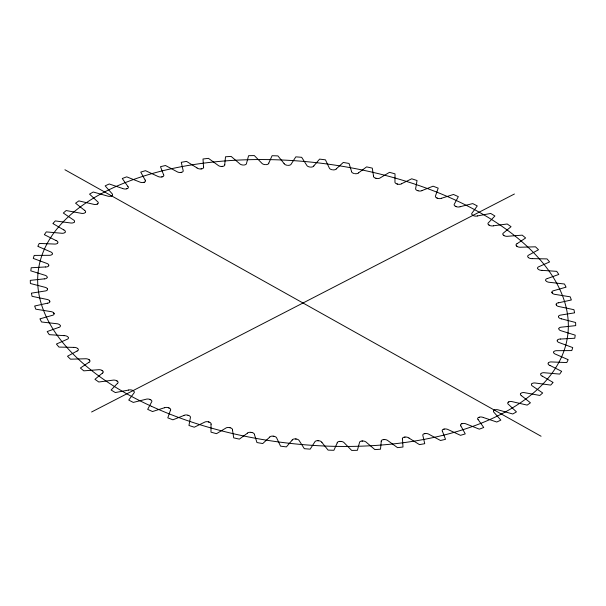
<?xml version="1.0" encoding="UTF-8"?>
<svg xmlns="http://www.w3.org/2000/svg" width="606" height="606" viewBox="0 0 606 606"><rect width="100%" height="100%" fill="white"/><g stroke="black" fill="none" stroke-linecap="round" stroke-linejoin="round"><path stroke-width="0.91" d="M232.462 429.866L233.704 437.865A274.094 144.842 6.8 0 0 239.385 439.115L247.468 433.161M373.538 176.134L372.296 168.135A274.094 144.842 6.8 0 0 366.615 166.885L358.532 172.839M211.032 424.238L210.979 432.161A274.094 144.842 6.8 0 0 216.516 433.661L225.659 428.2A3.704 1.954 6.8 0 1 229.507 427.563M268.746 163.15L272.086 155.712A274.094 144.842 6.8 0 1 277.912 155.893L284.138 163.62M337.254 442.85L333.914 450.288A274.094 144.842 6.8 0 1 328.088 450.106L321.862 442.38M170.43 410.277L167.801 417.852A274.094 144.842 6.8 0 0 172.915 419.814L183.951 415.451M313.802 165.915L319.604 159.113A274.094 144.842 6.8 0 1 325.445 159.84L329.232 167.824A3.704 1.954 6.8 0 0 332.133 169.771M292.198 440.085L286.396 446.887A274.094 144.842 6.8 0 1 280.555 446.16L276.768 438.176A3.704 1.954 6.8 0 0 273.867 436.229M336.292 168.862L343.261 162.461A274.094 144.842 6.8 0 1 349.048 163.453L351.571 171.483M269.708 437.138L262.739 443.539A274.094 144.842 6.8 0 1 256.952 442.547L254.429 434.517M117.435 383.386L111.11 390.014A274.094 144.842 6.8 0 0 115.314 392.552L128.548 390.082M102.422 373.099L94.953 379.311A274.094 144.842 6.8 0 0 98.786 382L112.557 380.212A3.704 1.954 6.8 0 1 116.837 380.795M97.611 203.737L97.187 204.002M508.389 402.263L508.813 401.998M401.573 183.724L411.701 178.793A274.094 144.842 6.8 0 1 417.042 180.527L415.693 188.307A3.704 1.954 6.8 0 0 417.269 190.549M88.938 362.282L80.378 368.024A274.094 144.842 6.8 0 0 83.81 370.849L98.013 369.751A3.704 1.954 6.8 0 1 102.24 370.531M517.062 243.718L525.622 237.976A274.094 144.842 6.8 0 0 522.19 235.151L507.987 236.249A3.704 1.954 6.8 0 1 503.798 235.499M111.724 195.7L111.299 195.92M494.276 410.3L494.746 410.057M91.582 411.997L514.418 194.003M422.049 190.549L433.085 186.186A274.094 144.842 6.8 0 1 438.199 188.148L435.57 195.723A3.704 1.954 6.8 0 0 436.85 198.026M77.083 351.01L67.501 356.245A274.094 144.842 6.8 0 0 70.508 359.184L85.029 358.782A3.704 1.954 6.8 0 1 89.135 359.714M127.245 188.504L126.783 188.693M478.702 417.519L479.217 417.307M441.615 198.23L453.477 194.473A274.094 144.842 6.8 0 1 458.325 196.639L454.432 203.957A3.704 1.954 6.8 0 0 455.348 206.275M164.385 407.77L152.523 411.527A274.094 144.842 6.8 0 1 147.675 409.361L151.568 402.043A3.704 1.954 6.8 0 0 150.705 399.748M144.205 182.133L143.652 182.315M461.795 423.867L462.348 423.685M460.136 206.707L472.725 203.586A274.094 144.842 6.8 0 1 477.27 205.942L472.142 212.941A3.704 1.954 6.8 0 0 472.642 215.244M58.608 327.46L47.2 331.558A274.094 144.842 6.8 0 0 49.291 334.656L64.13 335.656M547.392 278.54L558.8 274.442A274.094 144.842 6.8 0 0 556.709 271.344L541.87 270.344M162.272 176.717L161.734 176.861M443.675 429.298L444.266 429.139M477.452 215.918L490.686 213.448A274.094 144.842 6.8 0 1 494.89 215.986L488.565 222.614A3.704 1.954 6.8 0 0 488.739 224.924M181.52 172.233L180.891 172.362M424.48 433.767L425.109 433.638M493.443 225.788L507.214 224A274.094 144.842 6.8 0 1 511.047 226.689L503.578 232.901A3.704 1.954 6.8 0 0 503.374 235.181M47.556 303.174L34.671 306.007A274.094 144.842 6.8 0 0 35.777 309.174L50.48 311.537A3.704 1.954 6.8 0 1 53.979 313.166M558.444 302.826L571.329 299.993A274.094 144.842 6.8 0 0 570.223 296.826L555.52 294.463A3.704 1.954 6.8 0 1 552.036 292.865M201.563 168.771L201.048 168.847M404.369 437.237L405.02 437.146M222.516 166.309L221.841 166.37M383.484 439.691L384.159 439.63M44.268 278.874L30.3 280.366A274.094 144.842 6.8 0 0 30.391 283.502L44.511 287.161A3.704 1.954 6.8 0 1 47.526 289.054M361.987 441.1L362.676 441.07M532.295 258.618L547.029 258.913A274.094 144.842 6.8 0 1 549.589 261.943L539.052 266.625A3.704 1.954 6.8 0 0 537.719 268.67M73.705 347.382L58.971 347.086A274.094 144.842 6.8 0 1 56.411 344.056L66.948 339.375A3.704 1.954 6.8 0 0 68.281 337.33M45.579 266.958L31.224 267.754A274.094 144.842 6.8 0 0 30.8 270.837L44.473 275.101A3.704 1.954 6.8 0 1 47.2 277.109M560.421 339.042L574.776 338.246A274.094 144.842 6.8 0 0 575.2 335.163L561.527 330.899A3.704 1.954 6.8 0 1 558.793 328.922M340.042 441.456L340.739 441.463M317.809 440.767L318.521 440.804M295.47 439.024L296.175 439.092M273.185 436.244L273.889 436.35M251.126 432.449L251.823 432.586M561.489 318.839L575.609 322.498A274.094 144.842 6.8 0 1 575.7 325.634L561.732 327.126A3.704 1.954 6.8 0 0 558.815 328.566M229.469 427.677L230.144 427.844M376.334 178.278L375.856 178.156M397.574 184.035L397.044 183.876M208.366 421.95L209.025 422.147M418.019 190.685L417.382 190.458M187.981 415.315L188.617 415.542M122.67 188.504L109.231 183.974A274.094 144.842 6.8 0 0 105.156 185.875L111.898 193.511A3.704 1.954 6.8 0 1 111.898 195.783M483.33 417.496L496.768 422.026A274.094 144.842 6.8 0 0 500.844 420.125L494.102 412.489A3.704 1.954 6.8 0 1 494.102 410.217M437.524 198.17L436.926 197.92M168.476 407.83L169.074 408.08M549.93 365.426L561.626 371.311A274.094 144.842 6.8 0 1 559.709 374.099L544.862 372.796A3.704 1.954 6.8 0 0 541.037 373.523M56.07 240.574L44.374 234.689A274.094 144.842 6.8 0 1 46.291 231.901L61.138 233.204A3.704 1.954 6.8 0 0 64.963 232.477M456.007 206.457L455.439 206.176M149.993 399.543L150.561 399.824M542.249 376.099L553.104 382.439A274.094 144.842 6.8 0 1 550.71 385.083L535.924 383.098A3.704 1.954 6.8 0 0 531.947 383.636M63.751 229.901L52.896 223.561A274.094 144.842 6.8 0 1 55.29 220.917L70.076 222.902A3.704 1.954 6.8 0 0 74.053 222.364M473.331 215.471L472.801 215.175M132.669 390.529L133.199 390.825M64.925 169.756L541.075 436.244M489.3 225.129L488.913 224.871M116.647 380.841L117.132 381.159M521.493 395.703L530.432 402.801A274.094 144.842 6.8 0 1 527.144 405.103L512.82 401.801A3.704 1.954 6.8 0 0 508.654 401.907M84.507 210.297L75.568 203.199A274.094 144.842 6.8 0 1 78.856 200.897L93.18 204.199A3.704 1.954 6.8 0 0 97.346 204.093M197.011 167.915L186.55 161.393A274.094 144.842 6.8 0 0 181.277 162.31L183.088 170.331A3.704 1.954 6.8 0 1 181.633 172.339M408.989 438.085L419.45 444.607A274.094 144.842 6.8 0 0 424.723 443.69L422.912 435.669A3.704 1.954 6.8 0 1 424.367 433.661M503.912 235.401L503.556 235.136M102.043 370.561L102.482 370.902M516.994 246.195L516.638 245.877M88.968 359.775L89.362 360.123M478.172 419.663L483.732 427.488A274.094 144.842 6.8 0 1 479.308 429.154L466.476 424.071A3.704 1.954 6.8 0 0 462.181 423.594M127.828 186.337L122.268 178.512A274.094 144.842 6.8 0 1 126.692 176.846L139.524 181.929A3.704 1.954 6.8 0 0 143.819 182.406M460.908 425.95L465.249 433.896A274.094 144.842 6.8 0 1 460.507 435.328L448.372 429.715A3.704 1.954 6.8 0 0 444.107 429.048M145.092 180.05L140.751 172.104A274.094 144.842 6.8 0 1 145.493 170.672L157.628 176.285A3.704 1.954 6.8 0 0 161.893 176.952M442.441 431.298L445.524 439.312A274.094 144.842 6.8 0 1 440.501 440.486L429.162 434.404A3.704 1.954 6.8 0 0 424.965 433.54M163.559 174.702L160.476 166.688A274.094 144.842 6.8 0 1 165.499 165.514L176.838 171.596A3.704 1.954 6.8 0 0 181.035 172.46M552.233 292.849L552.074 292.463M53.767 313.15L53.926 313.537M556.414 304.886L556.323 304.538M49.571 301.076L49.677 301.462M402.475 439.032L402.99 447.001A274.094 144.842 6.8 0 1 397.521 447.645L388.014 440.744A3.704 1.954 6.8 0 0 384.106 439.509M203.525 166.968L203.01 158.999A274.094 144.842 6.8 0 1 208.479 158.355L217.986 165.256A3.704 1.954 6.8 0 0 221.894 166.491M47.306 289.017L47.351 289.403M381.272 441.365L380.492 449.213A274.094 144.842 6.8 0 1 374.864 449.584L366.388 442.35A3.704 1.954 6.8 0 0 362.585 440.956M224.728 164.635L225.508 156.787A274.094 144.842 6.8 0 1 231.136 156.416L239.612 163.65A3.704 1.954 6.8 0 0 243.415 165.044M128.51 390.052A3.704 1.954 6.8 0 1 132.797 390.446M133.358 390.756A3.704 1.954 6.8 0 1 133.918 393.082L128.73 400.058A274.094 144.842 6.8 0 0 133.275 402.414L145.864 399.293A3.704 1.954 6.8 0 1 150.152 399.483M169.203 407.997A3.704 1.954 6.8 0 1 170.498 410.292M164.393 407.77A3.704 1.954 6.8 0 1 168.627 407.762M183.898 415.428A3.704 1.954 6.8 0 1 188.057 415.216M188.731 415.451A3.704 1.954 6.8 0 1 190.367 417.708L188.958 425.473A274.094 144.842 6.8 0 0 194.299 427.207L204.427 422.276A3.704 1.954 6.8 0 1 208.487 421.859M209.123 422.049A3.704 1.954 6.8 0 1 211.1 424.253M230.227 427.738A3.704 1.954 6.8 0 1 232.53 429.874M247.407 433.138A3.704 1.954 6.8 0 1 251.149 432.343M251.884 432.479A3.704 1.954 6.8 0 1 254.497 434.525M269.647 437.115A3.704 1.954 6.8 0 1 273.192 436.131M292.137 440.07A3.704 1.954 6.8 0 1 295.455 438.903M296.137 438.971A3.704 1.954 6.8 0 1 299.303 440.797L304.326 448.69A274.094 144.842 6.8 0 0 310.181 449.144L314.772 441.994A3.704 1.954 6.8 0 1 317.779 440.645M318.529 440.691A3.704 1.954 6.8 0 1 321.93 442.372M337.194 442.842A3.704 1.954 6.8 0 1 339.989 441.342M340.663 441.35A3.704 1.954 6.8 0 1 344.284 442.888L351.662 450.409A274.094 144.842 6.8 0 0 357.411 450.311L359.479 442.638A3.704 1.954 6.8 0 1 361.918 440.986M381.204 441.357A3.704 1.954 6.8 0 1 383.401 439.577M402.407 439.032A3.704 1.954 6.8 0 1 404.263 437.131M404.952 437.032A3.704 1.954 6.8 0 1 409.042 438.07M442.38 431.305A3.704 1.954 6.8 0 1 443.539 429.2M460.848 425.957A3.704 1.954 6.8 0 1 461.643 423.776M478.111 419.678A3.704 1.954 6.8 0 1 478.543 417.436M479.035 417.223A3.704 1.954 6.8 0 1 483.323 417.489M494.557 409.982A3.704 1.954 6.8 0 1 498.806 410.05L512.752 413.989A274.094 144.842 6.8 0 0 516.448 411.875L508.578 404.482A3.704 1.954 6.8 0 1 508.207 402.187M521.448 395.726A3.704 1.954 6.8 0 1 520.751 393.408M521.115 393.127A3.704 1.954 6.8 0 1 525.205 392.786L539.832 395.445A274.094 144.842 6.8 0 0 542.681 392.961L532.742 386.219A3.704 1.954 6.8 0 1 531.644 383.931M542.203 376.129A3.704 1.954 6.8 0 1 540.787 373.841M549.892 365.456A3.704 1.954 6.8 0 1 548.127 363.214M548.324 362.88A3.704 1.954 6.8 0 1 551.945 361.964L566.754 362.57A274.094 144.842 6.8 0 0 568.178 359.661L555.725 354.275A3.704 1.954 6.8 0 1 553.596 352.131M553.74 351.783A3.704 1.954 6.8 0 1 557.141 350.685L571.791 350.586A274.094 144.842 6.8 0 0 572.715 347.579L559.603 342.738A3.704 1.954 6.8 0 1 557.164 340.67M557.24 340.314A3.704 1.954 6.8 0 1 560.406 339.042M561.474 318.877A3.704 1.954 6.8 0 1 558.482 316.983M558.437 316.612A3.704 1.954 6.8 0 1 561.05 315.022L574.549 312.847A274.094 144.842 6.8 0 0 573.943 309.689L559.482 306.666A3.704 1.954 6.8 0 1 556.217 304.932M556.111 304.523A3.704 1.954 6.8 0 1 558.414 302.795M551.877 292.501A3.704 1.954 6.8 0 1 553.854 290.638L566.065 287.153A274.094 144.842 6.8 0 0 564.459 284.009L549.634 282.328A3.704 1.954 6.8 0 1 545.953 280.881M545.711 280.48A3.704 1.954 6.8 0 1 547.354 278.502M541.885 270.382A3.704 1.954 6.8 0 1 538.022 269.056M532.31 258.648A3.704 1.954 6.8 0 1 528.296 257.497M527.97 257.149A3.704 1.954 6.8 0 1 528.902 254.997L538.499 249.755A274.094 144.842 6.8 0 0 535.492 246.816L520.971 247.218A3.704 1.954 6.8 0 1 516.865 246.286M516.448 245.915A3.704 1.954 6.8 0 1 517.009 243.695M493.481 225.826A3.704 1.954 6.8 0 1 489.209 225.235M477.49 215.948A3.704 1.954 6.8 0 1 473.203 215.554M460.174 206.737A3.704 1.954 6.8 0 1 455.901 206.54M441.668 198.253A3.704 1.954 6.8 0 1 437.434 198.26M422.102 190.572A3.704 1.954 6.8 0 1 417.943 190.784M401.627 183.747A3.704 1.954 6.8 0 1 397.574 184.156M396.945 183.966A3.704 1.954 6.8 0 1 394.96 181.77L395.021 173.839A274.094 144.842 6.8 0 0 389.484 172.339L380.341 177.8A3.704 1.954 6.8 0 1 376.493 178.437M375.773 178.262A3.704 1.954 6.8 0 1 373.47 176.126M358.593 172.861A3.704 1.954 6.8 0 1 354.851 173.657M354.116 173.521A3.704 1.954 6.8 0 1 351.503 171.475M336.353 168.885A3.704 1.954 6.8 0 1 332.808 169.869M313.863 165.93A3.704 1.954 6.8 0 1 310.545 167.097M309.863 167.029A3.704 1.954 6.8 0 1 306.697 165.203L301.674 157.31A274.094 144.842 6.8 0 0 295.819 156.856L291.228 164.006A3.704 1.954 6.8 0 1 288.221 165.355M287.471 165.309A3.704 1.954 6.8 0 1 284.07 163.628M268.806 163.158A3.704 1.954 6.8 0 1 266.011 164.658M265.337 164.65A3.704 1.954 6.8 0 1 261.716 163.112L254.338 155.59A274.094 144.842 6.8 0 0 248.589 155.689L246.521 163.362A3.704 1.954 6.8 0 1 244.082 165.014M224.796 164.643A3.704 1.954 6.8 0 1 222.599 166.423M203.593 166.968A3.704 1.954 6.8 0 1 201.737 168.869M201.048 168.968A3.704 1.954 6.8 0 1 196.958 167.93M163.62 174.695A3.704 1.954 6.8 0 1 162.461 176.8M145.152 180.043A3.704 1.954 6.8 0 1 144.357 182.224M127.889 186.322A3.704 1.954 6.8 0 1 127.457 188.564M126.965 188.777A3.704 1.954 6.8 0 1 122.677 188.511M111.443 196.018A3.704 1.954 6.8 0 1 107.194 195.95L93.248 192.011A274.094 144.842 6.8 0 0 89.552 194.125L97.422 201.518A3.704 1.954 6.8 0 1 97.793 203.813M84.552 210.274A3.704 1.954 6.8 0 1 85.249 212.592M84.885 212.873A3.704 1.954 6.8 0 1 80.795 213.214L66.168 210.555A274.094 144.842 6.8 0 0 63.319 213.039L73.258 219.781A3.704 1.954 6.8 0 1 74.356 222.069M63.797 229.871A3.704 1.954 6.8 0 1 65.213 232.159M56.108 240.544A3.704 1.954 6.8 0 1 57.873 242.786M57.676 243.12A3.704 1.954 6.8 0 1 54.055 244.036L39.246 243.43A274.094 144.842 6.8 0 0 37.822 246.339L50.275 251.725A3.704 1.954 6.8 0 1 52.404 253.869M52.26 254.217A3.704 1.954 6.8 0 1 48.859 255.315L34.209 255.414A274.094 144.842 6.8 0 0 33.285 258.421L46.397 263.262A3.704 1.954 6.8 0 1 48.828 265.36M48.753 265.716A3.704 1.954 6.8 0 1 45.586 266.996M47.185 277.472A3.704 1.954 6.8 0 1 44.283 278.911M47.563 289.418A3.704 1.954 6.8 0 1 44.95 291.016L31.451 293.152A274.094 144.842 6.8 0 0 32.057 296.311L46.518 299.334A3.704 1.954 6.8 0 1 49.783 301.068M49.889 301.477A3.704 1.954 6.8 0 1 47.586 303.205M54.139 313.537A3.704 1.954 6.8 0 1 52.161 315.4L39.935 318.847A274.094 144.842 6.8 0 0 41.541 321.991L56.366 323.672A3.704 1.954 6.8 0 1 60.047 325.119M60.289 325.52A3.704 1.954 6.8 0 1 58.646 327.498M64.115 335.618A3.704 1.954 6.8 0 1 67.978 336.944M78.06 348.882A3.704 1.954 6.8 0 1 77.129 351.041M73.72 347.382A3.704 1.954 6.8 0 1 77.735 348.533M89.552 360.085A3.704 1.954 6.8 0 1 88.991 362.305M102.664 370.849A3.704 1.954 6.8 0 1 102.475 373.122M117.306 381.106A3.704 1.954 6.8 0 1 117.488 383.409M151.621 406.368A266.685 140.925 6.8 0 0 567.405 337.459A266.685 140.925 6.8 0 0 189.973 165.173A266.685 140.925 6.8 0 0 151.621 406.368"/></g></svg>
